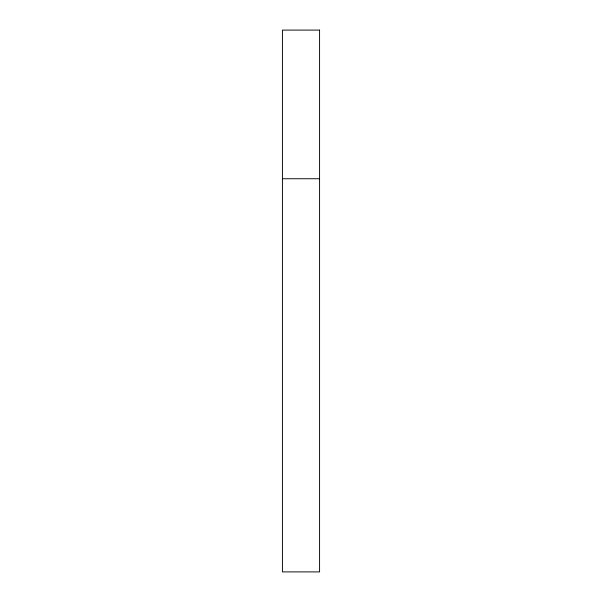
<?xml version="1.0" encoding="UTF-8"?>
<svg xmlns="http://www.w3.org/2000/svg" width="602" height="602" viewBox="0 0 602 602"><rect width="100%" height="100%" fill="white"/><g stroke="black" fill="none" stroke-linecap="round" stroke-linejoin="round"><path stroke-width="0.9" d="M282.421 178.741L319.579 178.741M319.579 30.1L282.421 30.1L282.421 571.9L319.579 571.9L319.579 30.1"/></g></svg>
